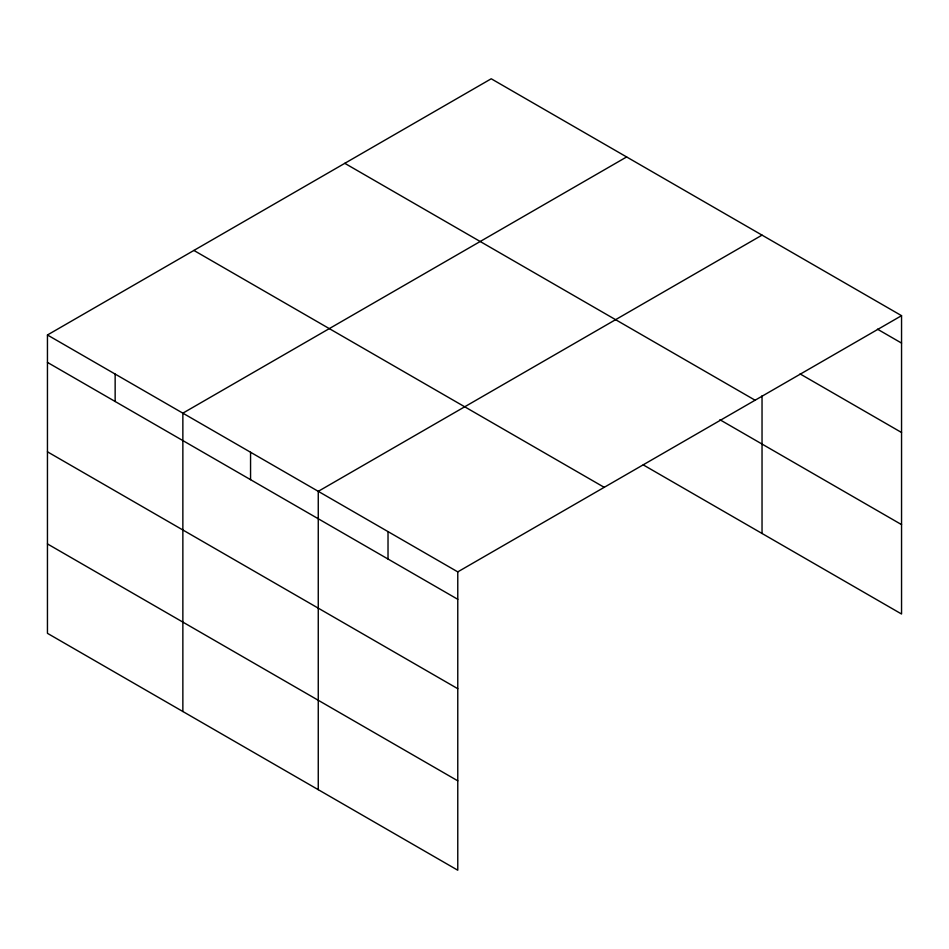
<?xml version="1.0" encoding="UTF-8"?>
<svg xmlns="http://www.w3.org/2000/svg" width="949" height="949" viewBox="0 0 949 949"><rect width="100%" height="100%" fill="white"/><g stroke="black" fill="none" stroke-linecap="round" stroke-linejoin="round"><path stroke-width="1.42" d="M47.45 334.985L457.774 571.879L457.774 870.221L47.45 633.327L47.45 334.985L491.226 78.779L901.55 315.673L901.55 614.015L643.244 464.88M626.637 156.953L182.86 413.159L182.86 711.501M762.035 235.127L318.259 491.345L318.259 789.675M457.774 571.879L901.55 315.673M877.457 329.173L901.55 343.087M800.09 373.918L901.55 432.495M344.784 163.323L755.107 400.217M719.888 419.719L901.55 524.607M193.893 250.441L604.216 487.335M47.45 362.399L457.774 599.305M47.45 451.807L457.774 688.701M47.45 543.919L457.774 780.825M762.035 395.816L762.035 533.468M388.022 531.618L388.022 559.032M250.56 452.258L250.56 479.672M115.149 374.072L115.149 401.498"/></g></svg>
